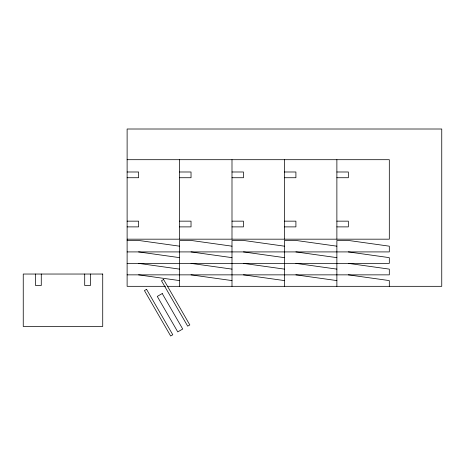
<?xml version="1.0" encoding="UTF-8"?>
<svg xmlns="http://www.w3.org/2000/svg" width="465" height="465" viewBox="0 0 465 465"><rect width="100%" height="100%" fill="white"/><g stroke="black" fill="none" stroke-linecap="round" stroke-linejoin="round"><path stroke-width="0.7" d="M127.119 159.698L389.31 159.698L389.31 239.179L127.119 239.179M127.119 171.992L138.593 171.992L138.593 177.729L127.119 177.729M179.56 171.992L191.028 171.992L191.028 177.729L179.56 177.729M231.994 171.992L243.468 171.992L243.468 177.729L231.994 177.729M284.435 171.992L295.909 171.992L295.909 177.729L284.435 177.729M336.875 171.992L348.343 171.992L348.343 177.729L336.875 177.729M127.119 221.154L138.593 221.154L138.593 226.885L127.119 226.885M179.56 221.154L191.028 221.154L191.028 226.885L179.56 226.885M231.994 221.154L243.468 221.154L243.468 226.885L231.994 226.885M284.435 221.154L295.909 221.154L295.909 226.885L284.435 226.885M336.875 221.154L348.343 221.154L348.343 226.885L336.875 226.885M127.119 240.44L138.593 240.44L179.56 246.177M127.119 251.914L389.31 251.914L389.31 246.177L348.343 240.44L336.875 240.44L336.875 286.324M127.119 263.382L389.31 263.382L389.31 257.645L348.343 251.914M127.119 274.856L389.31 274.856L389.31 269.119L348.343 263.382M165.54 286.324L127.119 286.324L127.119 129.008L441.75 129.008L441.75 286.324L167.348 286.324M336.875 246.177L295.909 240.44L284.435 240.44L284.435 286.324M284.435 246.177L243.468 240.44L231.994 240.44L231.994 286.324M295.909 251.914L336.875 257.645M231.994 246.177L191.028 240.44L179.56 240.44L179.56 286.324M243.468 251.914L284.435 257.645M295.909 263.382L336.875 269.119M191.028 251.914L231.994 257.645M348.343 274.856L389.31 280.587L389.31 286.324M243.468 263.382L284.435 269.119M138.593 251.914L179.56 257.645M295.909 274.856L336.875 280.587M191.028 263.382L231.994 269.119M243.468 274.856L284.435 280.587M138.593 263.382L179.56 269.119M191.028 274.856L231.994 280.587M138.593 274.856L179.56 280.587M336.875 159.698L336.875 239.179M284.435 159.698L284.435 239.179M231.994 159.698L231.994 239.179M179.56 159.698L179.56 239.179M90.437 274.036L90.437 285.504L84.7 285.504L84.7 274.036M41.275 274.036L41.275 285.504L35.538 285.504L35.538 274.036M146.568 289.352L144.441 290.579L170.661 335.992L172.788 334.765L146.568 289.352M163.599 279.517L161.471 280.744L187.691 326.157L189.819 324.93L163.599 279.517M162.239 293.549L157.275 296.414L177.758 331.894L182.722 329.028L162.239 293.549M102.724 274.036L23.25 274.036L23.25 326.471L102.724 326.471L102.724 274.036"/></g></svg>
